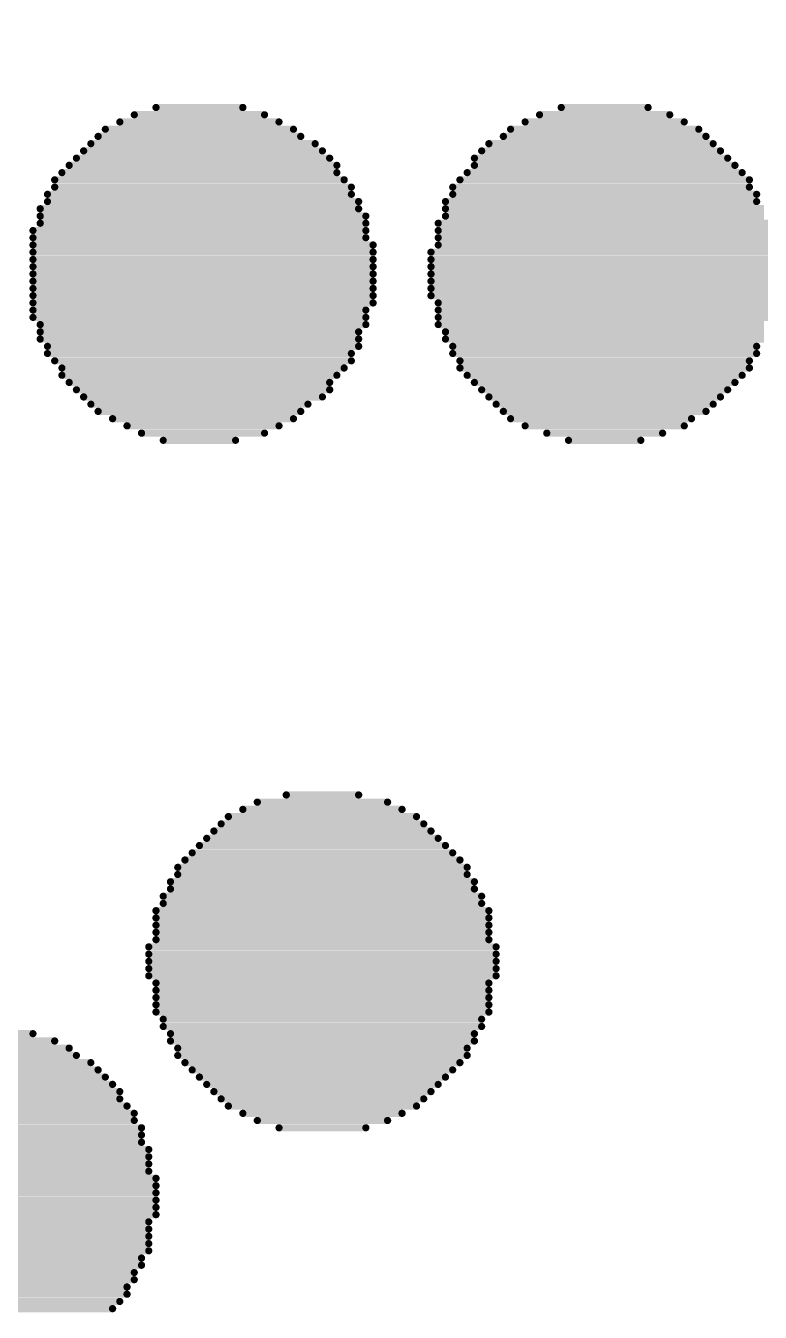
# Model space of a CAD drawing. Header units: millimetres. Extents: x -46.4 to 46.4, y -47.3 to 46.4.
# Drawn here: x -22.57 to -21.925, y -0.956 to 0.173 of the extents above; entities that cross this region are included whole.
import ezdxf

# ---------------------------------------------------------------- set-up
doc = ezdxf.new("R2010")
doc.units = ezdxf.units.MM
doc.layers.add('BottomOverlay', color=54, linetype='Continuous')
doc.layers.add('Mechanical1', color=6, linetype='Continuous')

# ---------------------------------------------------------------- blocks, each defined once
blk = doc.blocks.new('________2')
at = {"layer": 'BottomOverlay', "const_width": 0.00635}
for points in [[(1.5446, -2.899), (1.6208, -2.899)], [(1.9002, -2.899), (1.9764, -2.899)], [(1.5128, -2.9117), (1.6525, -2.9117)], [(1.5255, -2.9054), (1.6398, -2.9054)], [(1.8684, -2.9117), (2.0081, -2.9117)], [(1.8811, -2.9054), (1.9954, -2.9054)], [(1.4938, -2.9244), (1.6716, -2.9244)], [(1.5001, -2.9181), (1.6652, -2.9181)], [(1.8494, -2.9244), (2.0272, -2.9244)], [(1.8557, -2.9181), (2.0208, -2.9181)], [(1.4811, -2.9371), (1.6906, -2.9371)], [(1.4874, -2.9308), (1.6843, -2.9308)], [(1.8303, -2.9371), (2.0399, -2.9371)], [(1.8367, -2.9308), (2.0335, -2.9308)], [(1.4684, -2.9498), (1.7033, -2.9498)], [(1.4747, -2.9435), (1.697, -2.9435)], [(1.824, -2.9435), (2.0462, -2.9435)], [(1.824, -2.9498), (2.0526, -2.9498)], [(1.462, -2.9562), (1.7033, -2.9562)], [(1.8176, -2.9562), (2.0589, -2.9562)], [(1.4557, -2.9625), (1.7097, -2.9625)], [(1.4557, -2.9689), (1.716, -2.9689)], [(1.8049, -2.9689), (2.0653, -2.9689)], [(1.8113, -2.9625), (2.0653, -2.9625)], [(1.4493, -2.9752), (1.716, -2.9752)], [(1.4493, -2.9816), (1.7224, -2.9816)], [(1.7986, -2.9816), (2.0716, -2.9816)], [(1.8049, -2.9752), (2.0716, -2.9752)], [(1.443, -2.9879), (1.7224, -2.9879)], [(1.443, -2.9943), (1.7287, -2.9943)], [(1.7986, -2.9879), (2.078, -2.9879)], [(1.7986, -2.9943), (2.078, -2.9943)], [(1.443, -3.0006), (1.7287, -3.0006)], [(1.7922, -3.0006), (2.0843, -3.0006)], [(1.4366, -3.007), (1.7287, -3.007)], [(1.4366, -3.0133), (1.7287, -3.0133)], [(1.7922, -3.007), (2.0843, -3.007)], [(1.7922, -3.0133), (2.0843, -3.0133)], [(1.4366, -3.0197), (1.7351, -3.0197)], [(1.4366, -3.026), (1.7351, -3.026)], [(1.7859, -3.026), (2.0843, -3.026)], [(1.7922, -3.0197), (2.0843, -3.0197)], [(1.4366, -3.0324), (1.7351, -3.0324)], [(1.4366, -3.0387), (1.7351, -3.0387)], [(1.7859, -3.0324), (2.0843, -3.0324)], [(1.7859, -3.0387), (2.0907, -3.0387)], [(1.4366, -3.0451), (1.7351, -3.0451)], [(1.4366, -3.0514), (1.7351, -3.0514)], [(1.7859, -3.0451), (2.0907, -3.0451)], [(1.7859, -3.0514), (2.0907, -3.0514)], [(1.4366, -3.0578), (1.7351, -3.0578)], [(1.7859, -3.0578), (2.0843, -3.0578)], [(1.4366, -3.0641), (1.7351, -3.0641)], [(1.4366, -3.0705), (1.7351, -3.0705)], [(1.7859, -3.0641), (2.0843, -3.0641)], [(1.7922, -3.0705), (2.0843, -3.0705)], [(1.4366, -3.0768), (1.7287, -3.0768)], [(1.4366, -3.0832), (1.7287, -3.0832)], [(1.7922, -3.0768), (2.0843, -3.0768)], [(1.7922, -3.0832), (2.0843, -3.0832)], [(1.443, -3.0895), (1.7287, -3.0895)], [(1.443, -3.0959), (1.7224, -3.0959)], [(1.7922, -3.0895), (2.078, -3.0895)], [(1.7986, -3.0959), (2.078, -3.0959)], [(1.443, -3.1022), (1.7224, -3.1022)], [(1.7986, -3.1022), (2.078, -3.1022)], [(1.4493, -3.1086), (1.7224, -3.1086)], [(1.4493, -3.1149), (1.716, -3.1149)], [(1.8049, -3.1086), (2.0716, -3.1086)], [(1.8049, -3.1149), (2.0716, -3.1149)], [(1.4557, -3.1213), (1.716, -3.1213)], [(1.462, -3.1276), (1.7097, -3.1276)], [(1.8113, -3.1213), (2.0653, -3.1213)], [(1.8113, -3.1276), (2.0653, -3.1276)], [(1.462, -3.134), (1.7033, -3.134)], [(1.4684, -3.1403), (1.697, -3.1403)], [(1.8176, -3.134), (2.0589, -3.134)], [(1.824, -3.1403), (2.0526, -3.1403)], [(1.4747, -3.1467), (1.697, -3.1467)], [(1.4811, -3.153), (1.6906, -3.153)], [(1.8303, -3.1467), (2.0462, -3.1467)], [(1.8367, -3.153), (2.0399, -3.153)], [(1.4874, -3.1594), (1.6779, -3.1594)], [(1.843, -3.1594), (2.0335, -3.1594)], [(1.4938, -3.1657), (1.6716, -3.1657)], [(1.5065, -3.1721), (1.6652, -3.1721)], [(1.8494, -3.1657), (2.0272, -3.1657)], [(1.8557, -3.1721), (2.0145, -3.1721)], [(1.5192, -3.1784), (1.6525, -3.1784)], [(1.5319, -3.1848), (1.6398, -3.1848)], [(1.8684, -3.1784), (2.0081, -3.1784)], [(1.8875, -3.1848), (1.9891, -3.1848)], [(1.5509, -3.1911), (1.6144, -3.1911)], [(1.9065, -3.1911), (1.97, -3.1911)], [(1.6589, -3.5023), (1.7224, -3.5023)], [(1.6335, -3.5086), (1.7478, -3.5086)], [(1.6081, -3.5213), (1.7732, -3.5213)], [(1.6208, -3.515), (1.7605, -3.515)], [(1.5954, -3.534), (1.7859, -3.534)], [(1.6017, -3.5277), (1.7795, -3.5277)], [(1.5827, -3.5467), (1.7986, -3.5467)], [(1.589, -3.5404), (1.7922, -3.5404)], [(1.57, -3.5594), (1.8113, -3.5594)], [(1.5763, -3.5531), (1.8049, -3.5531)], [(1.5636, -3.5658), (1.8176, -3.5658)], [(1.5573, -3.5785), (1.824, -3.5785)], [(1.5636, -3.5721), (1.8176, -3.5721)], [(1.5509, -3.5912), (1.8303, -3.5912)], [(1.5573, -3.5848), (1.824, -3.5848)], [(1.5446, -3.6039), (1.8367, -3.6039)], [(1.5509, -3.5975), (1.8303, -3.5975)], [(1.5446, -3.6102), (1.8367, -3.6102)], [(1.5446, -3.6166), (1.8367, -3.6166)], [(1.5446, -3.6229), (1.8367, -3.6229)], [(1.5382, -3.6356), (1.843, -3.6356)], [(1.5446, -3.6293), (1.8367, -3.6293)], [(1.5382, -3.642), (1.843, -3.642)], [(1.5382, -3.6483), (1.843, -3.6483)], [(1.5382, -3.6547), (1.843, -3.6547)], [(1.5382, -3.661), (1.843, -3.661)], [(1.5446, -3.6674), (1.8367, -3.6674)], [(1.5446, -3.6737), (1.8367, -3.6737)], [(1.5446, -3.6801), (1.8367, -3.6801)], [(1.5446, -3.6864), (1.8367, -3.6864)], [(1.5446, -3.6928), (1.8367, -3.6928)], [(1.5509, -3.6991), (1.8303, -3.6991)], [(1.5509, -3.7055), (1.8303, -3.7055)], [(1.3477, -3.7118), (1.4366, -3.7118)], [(1.5573, -3.7118), (1.824, -3.7118)], [(1.316, -3.7245), (1.4684, -3.7245)], [(1.3287, -3.7182), (1.4557, -3.7182)], [(1.5573, -3.7182), (1.824, -3.7182)], [(1.5636, -3.7245), (1.8176, -3.7245)], [(1.2969, -3.7372), (1.4874, -3.7372)], [(1.3096, -3.7309), (1.4747, -3.7309)], [(1.5636, -3.7309), (1.8176, -3.7309)], [(1.57, -3.7372), (1.8113, -3.7372)], [(1.2842, -3.7499), (1.5001, -3.7499)], [(1.2906, -3.7436), (1.4938, -3.7436)], [(1.5763, -3.7436), (1.8049, -3.7436)], [(1.5827, -3.7499), (1.7986, -3.7499)], [(1.2715, -3.7626), (1.5128, -3.7626)], [(1.2779, -3.7563), (1.5065, -3.7563)], [(1.589, -3.7563), (1.7922, -3.7563)], [(1.5954, -3.7626), (1.7859, -3.7626)], [(1.2715, -3.769), (1.5128, -3.769)], [(1.6017, -3.769), (1.7795, -3.769)], [(1.2588, -3.7817), (1.5255, -3.7817)], [(1.2652, -3.7753), (1.5192, -3.7753)], [(1.6081, -3.7753), (1.7732, -3.7753)], [(1.6208, -3.7817), (1.7605, -3.7817)], [(1.2525, -3.7944), (1.5319, -3.7944)], [(1.2588, -3.788), (1.5255, -3.788)], [(1.6335, -3.788), (1.7478, -3.788)], [(1.6525, -3.7944), (1.7287, -3.7944)], [(1.2525, -3.8007), (1.5319, -3.8007)], [(1.2525, -3.8071), (1.5319, -3.8071)], [(1.2461, -3.8134), (1.5382, -3.8134)], [(1.2461, -3.8198), (1.5382, -3.8198)], [(1.2461, -3.8261), (1.5382, -3.8261)], [(1.2461, -3.8325), (1.5382, -3.8325)], [(1.2461, -3.8388), (1.5446, -3.8388)], [(1.2398, -3.8452), (1.5446, -3.8452)], [(1.2398, -3.8515), (1.5446, -3.8515)], [(1.2398, -3.8579), (1.5446, -3.8579)], [(1.2398, -3.8642), (1.5446, -3.8642)], [(1.2398, -3.8706), (1.5446, -3.8706)], [(1.2461, -3.8769), (1.5382, -3.8769)], [(1.2461, -3.8833), (1.5382, -3.8833)], [(1.2461, -3.8896), (1.5382, -3.8896)], [(1.2461, -3.896), (1.5382, -3.896)], [(1.2525, -3.9023), (1.5382, -3.9023)], [(1.2525, -3.9087), (1.5319, -3.9087)], [(1.2525, -3.915), (1.5319, -3.915)], [(1.2588, -3.9214), (1.5255, -3.9214)], [(1.2588, -3.9277), (1.5255, -3.9277)], [(1.2652, -3.9341), (1.5192, -3.9341)], [(1.2715, -3.9404), (1.5192, -3.9404)], [(1.2715, -3.9468), (1.5128, -3.9468)], [(1.2779, -3.9531), (1.5065, -3.9531)]]:
    blk.add_lwpolyline(points, dxfattribs=at)
at = {"layer": 'BottomOverlay', "const_width": 0.00317}
for points in [[(1.543, -2.899, 1), (1.5462, -2.899, 1)], [(1.6192, -2.899, 1), (1.6224, -2.899, 1)], [(1.8986, -2.899, 1), (1.9018, -2.899, 1)], [(1.9748, -2.899, 1), (1.978, -2.899, 1)], [(1.5113, -2.9117, 1), (1.5144, -2.9117, 1)], [(1.524, -2.9054, 1), (1.5271, -2.9054, 1)], [(1.6383, -2.9054, 1), (1.6414, -2.9054, 1)], [(1.651, -2.9117, 1), (1.6541, -2.9117, 1)], [(1.8669, -2.9117, 1), (1.87, -2.9117, 1)], [(1.8796, -2.9054, 1), (1.8827, -2.9054, 1)], [(1.9939, -2.9054, 1), (1.997, -2.9054, 1)], [(2.0066, -2.9117, 1), (2.0097, -2.9117, 1)], [(1.4922, -2.9244, 1), (1.4954, -2.9244, 1)], [(1.4986, -2.9181, 1), (1.5017, -2.9181, 1)], [(1.6637, -2.9181, 1), (1.6668, -2.9181, 1)], [(1.67, -2.9244, 1), (1.6732, -2.9244, 1)], [(1.8478, -2.9244, 1), (1.851, -2.9244, 1)], [(1.8542, -2.9181, 1), (1.8573, -2.9181, 1)], [(2.0193, -2.9181, 1), (2.0224, -2.9181, 1)], [(2.0256, -2.9244, 1), (2.0288, -2.9244, 1)], [(1.4795, -2.9371, 1), (1.4827, -2.9371, 1)], [(1.4859, -2.9308, 1), (1.489, -2.9308, 1)], [(1.6827, -2.9308, 1), (1.6859, -2.9308, 1)], [(1.6891, -2.9371, 1), (1.6922, -2.9371, 1)], [(1.8288, -2.9371, 1), (1.8319, -2.9371, 1)], [(1.8351, -2.9308, 1), (1.8383, -2.9308, 1)], [(2.032, -2.9308, 1), (2.0351, -2.9308, 1)], [(2.0383, -2.9371, 1), (2.0415, -2.9371, 1)], [(1.4668, -2.9498, 1), (1.47, -2.9498, 1)], [(1.4732, -2.9435, 1), (1.4763, -2.9435, 1)], [(1.6954, -2.9435, 1), (1.6986, -2.9435, 1)], [(1.7018, -2.9498, 1), (1.7049, -2.9498, 1)], [(1.8224, -2.9435, 1), (1.8256, -2.9435, 1)], [(1.8224, -2.9498, 1), (1.8256, -2.9498, 1)], [(2.0447, -2.9435, 1), (2.0478, -2.9435, 1)], [(2.051, -2.9498, 1), (2.0542, -2.9498, 1)], [(1.4605, -2.9562, 1), (1.4636, -2.9562, 1)], [(1.7018, -2.9562, 1), (1.7049, -2.9562, 1)], [(1.8161, -2.9562, 1), (1.8192, -2.9562, 1)], [(2.0574, -2.9562, 1), (2.0605, -2.9562, 1)], [(1.4541, -2.9625, 1), (1.4573, -2.9625, 1)], [(1.4541, -2.9689, 1), (1.4573, -2.9689, 1)], [(1.7081, -2.9625, 1), (1.7113, -2.9625, 1)], [(1.7145, -2.9689, 1), (1.7176, -2.9689, 1)], [(1.8034, -2.9689, 1), (1.8065, -2.9689, 1)], [(1.8097, -2.9625, 1), (1.8129, -2.9625, 1)], [(2.0637, -2.9625, 1), (2.0669, -2.9625, 1)], [(2.0637, -2.9689, 1), (2.0669, -2.9689, 1)], [(1.4478, -2.9752, 1), (1.4509, -2.9752, 1)], [(1.4478, -2.9816, 1), (1.4509, -2.9816, 1)], [(1.7145, -2.9752, 1), (1.7176, -2.9752, 1)], [(1.7208, -2.9816, 1), (1.724, -2.9816, 1)], [(1.797, -2.9816, 1), (1.8002, -2.9816, 1)], [(1.8034, -2.9752, 1), (1.8065, -2.9752, 1)], [(2.0701, -2.9752, 1), (2.0732, -2.9752, 1)], [(2.0701, -2.9816, 1), (2.0732, -2.9816, 1)], [(1.4414, -2.9879, 1), (1.4446, -2.9879, 1)], [(1.4414, -2.9943, 1), (1.4446, -2.9943, 1)], [(1.7208, -2.9879, 1), (1.724, -2.9879, 1)], [(1.7272, -2.9943, 1), (1.7303, -2.9943, 1)], [(1.797, -2.9879, 1), (1.8002, -2.9879, 1)], [(1.797, -2.9943, 1), (1.8002, -2.9943, 1)], [(1.4414, -3.0006, 1), (1.4446, -3.0006, 1)], [(1.7272, -3.0006, 1), (1.7303, -3.0006, 1)], [(1.7907, -3.0006, 1), (1.7938, -3.0006, 1)], [(1.4351, -3.007, 1), (1.4382, -3.007, 1)], [(1.4351, -3.0133, 1), (1.4382, -3.0133, 1)], [(1.7272, -3.007, 1), (1.7303, -3.007, 1)], [(1.7272, -3.0133, 1), (1.7303, -3.0133, 1)], [(1.7907, -3.007, 1), (1.7938, -3.007, 1)], [(1.7907, -3.0133, 1), (1.7938, -3.0133, 1)], [(1.4351, -3.0197, 1), (1.4382, -3.0197, 1)], [(1.4351, -3.026, 1), (1.4382, -3.026, 1)], [(1.7335, -3.0197, 1), (1.7367, -3.0197, 1)], [(1.7335, -3.026, 1), (1.7367, -3.026, 1)], [(1.7843, -3.026, 1), (1.7875, -3.026, 1)], [(1.7907, -3.0197, 1), (1.7938, -3.0197, 1)], [(1.4351, -3.0324, 1), (1.4382, -3.0324, 1)], [(1.4351, -3.0387, 1), (1.4382, -3.0387, 1)], [(1.7335, -3.0324, 1), (1.7367, -3.0324, 1)], [(1.7335, -3.0387, 1), (1.7367, -3.0387, 1)], [(1.7843, -3.0324, 1), (1.7875, -3.0324, 1)], [(1.7843, -3.0387, 1), (1.7875, -3.0387, 1)], [(1.4351, -3.0451, 1), (1.4382, -3.0451, 1)], [(1.4351, -3.0514, 1), (1.4382, -3.0514, 1)], [(1.7335, -3.0451, 1), (1.7367, -3.0451, 1)], [(1.7335, -3.0514, 1), (1.7367, -3.0514, 1)], [(1.7843, -3.0451, 1), (1.7875, -3.0451, 1)], [(1.7843, -3.0514, 1), (1.7875, -3.0514, 1)], [(1.4351, -3.0578, 1), (1.4382, -3.0578, 1)], [(1.7335, -3.0578, 1), (1.7367, -3.0578, 1)], [(1.7843, -3.0578, 1), (1.7875, -3.0578, 1)], [(1.4351, -3.0641, 1), (1.4382, -3.0641, 1)], [(1.4351, -3.0705, 1), (1.4382, -3.0705, 1)], [(1.7335, -3.0641, 1), (1.7367, -3.0641, 1)], [(1.7335, -3.0705, 1), (1.7367, -3.0705, 1)], [(1.7843, -3.0641, 1), (1.7875, -3.0641, 1)], [(1.7907, -3.0705, 1), (1.7938, -3.0705, 1)], [(1.4351, -3.0768, 1), (1.4382, -3.0768, 1)], [(1.4351, -3.0832, 1), (1.4382, -3.0832, 1)], [(1.7272, -3.0768, 1), (1.7303, -3.0768, 1)], [(1.7272, -3.0832, 1), (1.7303, -3.0832, 1)], [(1.7907, -3.0768, 1), (1.7938, -3.0768, 1)], [(1.7907, -3.0832, 1), (1.7938, -3.0832, 1)], [(1.4414, -3.0895, 1), (1.4446, -3.0895, 1)], [(1.4414, -3.0959, 1), (1.4446, -3.0959, 1)], [(1.7208, -3.0959, 1), (1.724, -3.0959, 1)], [(1.7272, -3.0895, 1), (1.7303, -3.0895, 1)], [(1.7907, -3.0895, 1), (1.7938, -3.0895, 1)], [(1.797, -3.0959, 1), (1.8002, -3.0959, 1)], [(1.4414, -3.1022, 1), (1.4446, -3.1022, 1)], [(1.7208, -3.1022, 1), (1.724, -3.1022, 1)], [(1.797, -3.1022, 1), (1.8002, -3.1022, 1)], [(1.4478, -3.1086, 1), (1.4509, -3.1086, 1)], [(1.4478, -3.1149, 1), (1.4509, -3.1149, 1)], [(1.7145, -3.1149, 1), (1.7176, -3.1149, 1)], [(1.7208, -3.1086, 1), (1.724, -3.1086, 1)], [(1.8034, -3.1086, 1), (1.8065, -3.1086, 1)], [(1.8034, -3.1149, 1), (1.8065, -3.1149, 1)], [(2.0701, -3.1086, 1), (2.0732, -3.1086, 1)], [(2.0701, -3.1149, 1), (2.0732, -3.1149, 1)], [(1.4541, -3.1213, 1), (1.4573, -3.1213, 1)], [(1.4605, -3.1276, 1), (1.4636, -3.1276, 1)], [(1.7081, -3.1276, 1), (1.7113, -3.1276, 1)], [(1.7145, -3.1213, 1), (1.7176, -3.1213, 1)], [(1.8097, -3.1213, 1), (1.8129, -3.1213, 1)], [(1.8097, -3.1276, 1), (1.8129, -3.1276, 1)], [(2.0637, -3.1213, 1), (2.0669, -3.1213, 1)], [(2.0637, -3.1276, 1), (2.0669, -3.1276, 1)], [(1.4605, -3.134, 1), (1.4636, -3.134, 1)], [(1.4668, -3.1403, 1), (1.47, -3.1403, 1)], [(1.6954, -3.1403, 1), (1.6986, -3.1403, 1)], [(1.7018, -3.134, 1), (1.7049, -3.134, 1)], [(1.8161, -3.134, 1), (1.8192, -3.134, 1)], [(1.8224, -3.1403, 1), (1.8256, -3.1403, 1)], [(2.051, -3.1403, 1), (2.0542, -3.1403, 1)], [(2.0574, -3.134, 1), (2.0605, -3.134, 1)], [(1.4732, -3.1467, 1), (1.4763, -3.1467, 1)], [(1.4795, -3.153, 1), (1.4827, -3.153, 1)], [(1.6891, -3.153, 1), (1.6922, -3.153, 1)], [(1.6954, -3.1467, 1), (1.6986, -3.1467, 1)], [(1.8288, -3.1467, 1), (1.8319, -3.1467, 1)], [(1.8351, -3.153, 1), (1.8383, -3.153, 1)], [(2.0383, -3.153, 1), (2.0415, -3.153, 1)], [(2.0447, -3.1467, 1), (2.0478, -3.1467, 1)], [(1.4859, -3.1594, 1), (1.489, -3.1594, 1)], [(1.6764, -3.1594, 1), (1.6795, -3.1594, 1)], [(1.8415, -3.1594, 1), (1.8446, -3.1594, 1)], [(2.032, -3.1594, 1), (2.0351, -3.1594, 1)], [(1.4922, -3.1657, 1), (1.4954, -3.1657, 1)], [(1.5049, -3.1721, 1), (1.5081, -3.1721, 1)], [(1.6637, -3.1721, 1), (1.6668, -3.1721, 1)], [(1.67, -3.1657, 1), (1.6732, -3.1657, 1)], [(1.8478, -3.1657, 1), (1.851, -3.1657, 1)], [(1.8542, -3.1721, 1), (1.8573, -3.1721, 1)], [(2.0129, -3.1721, 1), (2.0161, -3.1721, 1)], [(2.0256, -3.1657, 1), (2.0288, -3.1657, 1)], [(1.5176, -3.1784, 1), (1.5208, -3.1784, 1)], [(1.5303, -3.1848, 1), (1.5335, -3.1848, 1)], [(1.6383, -3.1848, 1), (1.6414, -3.1848, 1)], [(1.651, -3.1784, 1), (1.6541, -3.1784, 1)], [(1.8669, -3.1784, 1), (1.87, -3.1784, 1)], [(1.8859, -3.1848, 1), (1.8891, -3.1848, 1)], [(1.9875, -3.1848, 1), (1.9907, -3.1848, 1)], [(2.0066, -3.1784, 1), (2.0097, -3.1784, 1)], [(1.5494, -3.1911, 1), (1.5525, -3.1911, 1)], [(1.6129, -3.1911, 1), (1.616, -3.1911, 1)], [(1.905, -3.1911, 1), (1.9081, -3.1911, 1)], [(1.9685, -3.1911, 1), (1.9716, -3.1911, 1)], [(1.6573, -3.5023, 1), (1.6605, -3.5023, 1)], [(1.7208, -3.5023, 1), (1.724, -3.5023, 1)], [(1.6319, -3.5086, 1), (1.6351, -3.5086, 1)], [(1.7462, -3.5086, 1), (1.7494, -3.5086, 1)], [(1.6065, -3.5213, 1), (1.6097, -3.5213, 1)], [(1.6192, -3.515, 1), (1.6224, -3.515, 1)], [(1.7589, -3.515, 1), (1.7621, -3.515, 1)], [(1.7716, -3.5213, 1), (1.7748, -3.5213, 1)], [(1.5938, -3.534, 1), (1.597, -3.534, 1)], [(1.6002, -3.5277, 1), (1.6033, -3.5277, 1)], [(1.778, -3.5277, 1), (1.7811, -3.5277, 1)], [(1.7843, -3.534, 1), (1.7875, -3.534, 1)], [(1.5811, -3.5467, 1), (1.5843, -3.5467, 1)], [(1.5875, -3.5404, 1), (1.5906, -3.5404, 1)], [(1.7907, -3.5404, 1), (1.7938, -3.5404, 1)], [(1.797, -3.5467, 1), (1.8002, -3.5467, 1)], [(1.5684, -3.5594, 1), (1.5716, -3.5594, 1)], [(1.5748, -3.5531, 1), (1.5779, -3.5531, 1)], [(1.8034, -3.5531, 1), (1.8065, -3.5531, 1)], [(1.8097, -3.5594, 1), (1.8129, -3.5594, 1)], [(1.5621, -3.5658, 1), (1.5652, -3.5658, 1)], [(1.8161, -3.5658, 1), (1.8192, -3.5658, 1)], [(1.5557, -3.5785, 1), (1.5589, -3.5785, 1)], [(1.5621, -3.5721, 1), (1.5652, -3.5721, 1)], [(1.8161, -3.5721, 1), (1.8192, -3.5721, 1)], [(1.8224, -3.5785, 1), (1.8256, -3.5785, 1)], [(1.5494, -3.5912, 1), (1.5525, -3.5912, 1)], [(1.5557, -3.5848, 1), (1.5589, -3.5848, 1)], [(1.8224, -3.5848, 1), (1.8256, -3.5848, 1)], [(1.8288, -3.5912, 1), (1.8319, -3.5912, 1)], [(1.543, -3.6039, 1), (1.5462, -3.6039, 1)], [(1.5494, -3.5975, 1), (1.5525, -3.5975, 1)], [(1.8288, -3.5975, 1), (1.8319, -3.5975, 1)], [(1.8351, -3.6039, 1), (1.8383, -3.6039, 1)], [(1.543, -3.6102, 1), (1.5462, -3.6102, 1)], [(1.8351, -3.6102, 1), (1.8383, -3.6102, 1)], [(1.543, -3.6166, 1), (1.5462, -3.6166, 1)], [(1.543, -3.6229, 1), (1.5462, -3.6229, 1)], [(1.8351, -3.6166, 1), (1.8383, -3.6166, 1)], [(1.8351, -3.6229, 1), (1.8383, -3.6229, 1)], [(1.5367, -3.6356, 1), (1.5398, -3.6356, 1)], [(1.543, -3.6293, 1), (1.5462, -3.6293, 1)], [(1.8351, -3.6293, 1), (1.8383, -3.6293, 1)], [(1.8415, -3.6356, 1), (1.8446, -3.6356, 1)], [(1.5367, -3.642, 1), (1.5398, -3.642, 1)], [(1.5367, -3.6483, 1), (1.5398, -3.6483, 1)], [(1.8415, -3.642, 1), (1.8446, -3.642, 1)], [(1.8415, -3.6483, 1), (1.8446, -3.6483, 1)], [(1.5367, -3.6547, 1), (1.5398, -3.6547, 1)], [(1.5367, -3.661, 1), (1.5398, -3.661, 1)], [(1.8415, -3.6547, 1), (1.8446, -3.6547, 1)], [(1.8415, -3.661, 1), (1.8446, -3.661, 1)], [(1.543, -3.6674, 1), (1.5462, -3.6674, 1)], [(1.8351, -3.6674, 1), (1.8383, -3.6674, 1)], [(1.543, -3.6737, 1), (1.5462, -3.6737, 1)], [(1.543, -3.6801, 1), (1.5462, -3.6801, 1)], [(1.8351, -3.6737, 1), (1.8383, -3.6737, 1)], [(1.8351, -3.6801, 1), (1.8383, -3.6801, 1)], [(1.543, -3.6864, 1), (1.5462, -3.6864, 1)], [(1.543, -3.6928, 1), (1.5462, -3.6928, 1)], [(1.8351, -3.6864, 1), (1.8383, -3.6864, 1)], [(1.8351, -3.6928, 1), (1.8383, -3.6928, 1)], [(1.5494, -3.6991, 1), (1.5525, -3.6991, 1)], [(1.5494, -3.7055, 1), (1.5525, -3.7055, 1)], [(1.8288, -3.6991, 1), (1.8319, -3.6991, 1)], [(1.8288, -3.7055, 1), (1.8319, -3.7055, 1)], [(1.4351, -3.7118, 1), (1.4382, -3.7118, 1)], [(1.5557, -3.7118, 1), (1.5589, -3.7118, 1)], [(1.8224, -3.7118, 1), (1.8256, -3.7118, 1)], [(1.4541, -3.7182, 1), (1.4573, -3.7182, 1)], [(1.4668, -3.7245, 1), (1.47, -3.7245, 1)], [(1.5557, -3.7182, 1), (1.5589, -3.7182, 1)], [(1.5621, -3.7245, 1), (1.5652, -3.7245, 1)], [(1.8161, -3.7245, 1), (1.8192, -3.7245, 1)], [(1.8224, -3.7182, 1), (1.8256, -3.7182, 1)], [(1.4732, -3.7309, 1), (1.4763, -3.7309, 1)], [(1.4859, -3.7372, 1), (1.489, -3.7372, 1)], [(1.5621, -3.7309, 1), (1.5652, -3.7309, 1)], [(1.5684, -3.7372, 1), (1.5716, -3.7372, 1)], [(1.8097, -3.7372, 1), (1.8129, -3.7372, 1)], [(1.8161, -3.7309, 1), (1.8192, -3.7309, 1)], [(1.4922, -3.7436, 1), (1.4954, -3.7436, 1)], [(1.4986, -3.7499, 1), (1.5017, -3.7499, 1)], [(1.5748, -3.7436, 1), (1.5779, -3.7436, 1)], [(1.5811, -3.7499, 1), (1.5843, -3.7499, 1)], [(1.797, -3.7499, 1), (1.8002, -3.7499, 1)], [(1.8034, -3.7436, 1), (1.8065, -3.7436, 1)], [(1.5049, -3.7563, 1), (1.5081, -3.7563, 1)], [(1.5113, -3.7626, 1), (1.5144, -3.7626, 1)], [(1.5875, -3.7563, 1), (1.5906, -3.7563, 1)], [(1.5938, -3.7626, 1), (1.597, -3.7626, 1)], [(1.7843, -3.7626, 1), (1.7875, -3.7626, 1)], [(1.7907, -3.7563, 1), (1.7938, -3.7563, 1)], [(1.5113, -3.769, 1), (1.5144, -3.769, 1)], [(1.6002, -3.769, 1), (1.6033, -3.769, 1)], [(1.778, -3.769, 1), (1.7811, -3.769, 1)], [(1.5176, -3.7753, 1), (1.5208, -3.7753, 1)], [(1.524, -3.7817, 1), (1.5271, -3.7817, 1)], [(1.6065, -3.7753, 1), (1.6097, -3.7753, 1)], [(1.6192, -3.7817, 1), (1.6224, -3.7817, 1)], [(1.7589, -3.7817, 1), (1.7621, -3.7817, 1)], [(1.7716, -3.7753, 1), (1.7748, -3.7753, 1)], [(1.524, -3.788, 1), (1.5271, -3.788, 1)], [(1.5303, -3.7944, 1), (1.5335, -3.7944, 1)], [(1.6319, -3.788, 1), (1.6351, -3.788, 1)], [(1.651, -3.7944, 1), (1.6541, -3.7944, 1)], [(1.7272, -3.7944, 1), (1.7303, -3.7944, 1)], [(1.7462, -3.788, 1), (1.7494, -3.788, 1)], [(1.5303, -3.8007, 1), (1.5335, -3.8007, 1)], [(1.5303, -3.8071, 1), (1.5335, -3.8071, 1)], [(1.5367, -3.8134, 1), (1.5398, -3.8134, 1)], [(1.5367, -3.8198, 1), (1.5398, -3.8198, 1)], [(1.5367, -3.8261, 1), (1.5398, -3.8261, 1)], [(1.5367, -3.8325, 1), (1.5398, -3.8325, 1)], [(1.543, -3.8388, 1), (1.5462, -3.8388, 1)], [(1.543, -3.8452, 1), (1.5462, -3.8452, 1)], [(1.543, -3.8515, 1), (1.5462, -3.8515, 1)], [(1.543, -3.8579, 1), (1.5462, -3.8579, 1)], [(1.543, -3.8642, 1), (1.5462, -3.8642, 1)], [(1.543, -3.8706, 1), (1.5462, -3.8706, 1)], [(1.5367, -3.8769, 1), (1.5398, -3.8769, 1)], [(1.5367, -3.8833, 1), (1.5398, -3.8833, 1)], [(1.5367, -3.8896, 1), (1.5398, -3.8896, 1)], [(1.5367, -3.896, 1), (1.5398, -3.896, 1)], [(1.5303, -3.9087, 1), (1.5335, -3.9087, 1)], [(1.5367, -3.9023, 1), (1.5398, -3.9023, 1)], [(1.5303, -3.915, 1), (1.5335, -3.915, 1)], [(1.524, -3.9214, 1), (1.5271, -3.9214, 1)], [(1.524, -3.9277, 1), (1.5271, -3.9277, 1)], [(1.5176, -3.9341, 1), (1.5208, -3.9341, 1)], [(1.5176, -3.9404, 1), (1.5208, -3.9404, 1)], [(1.5049, -3.9531, 1), (1.5081, -3.9531, 1)], [(1.5113, -3.9468, 1), (1.5144, -3.9468, 1)]]:
    blk.add_lwpolyline(points, format="xyb", close=True, dxfattribs=at)

msp = doc.modelspace()

# ---------------------------------------------------------------- linework, layer by layer
at = {"layer": 'BottomOverlay', "const_width": 0.508}
msp.add_lwpolyline([(-12.3943, -8.4487, -0.221527), (-28.929, -0.9392)], format="xyb", dxfattribs=at)
at = {"layer": 'Mechanical1', "const_width": 0.254}
for points in [[(-46.2567, 0, -0.414214), (0, 46.2567)], [(0, -46.2567, -0.414214), (-46.2567, 0)]]:
    msp.add_lwpolyline(points, format="xyb", dxfattribs=at)

# ---------------------------------------------------------------- block references
at = {"rotation": 360}
msp.add_blockref('________2', (-24, 3), dxfattribs=at)

doc.saveas('drawing.dxf')
